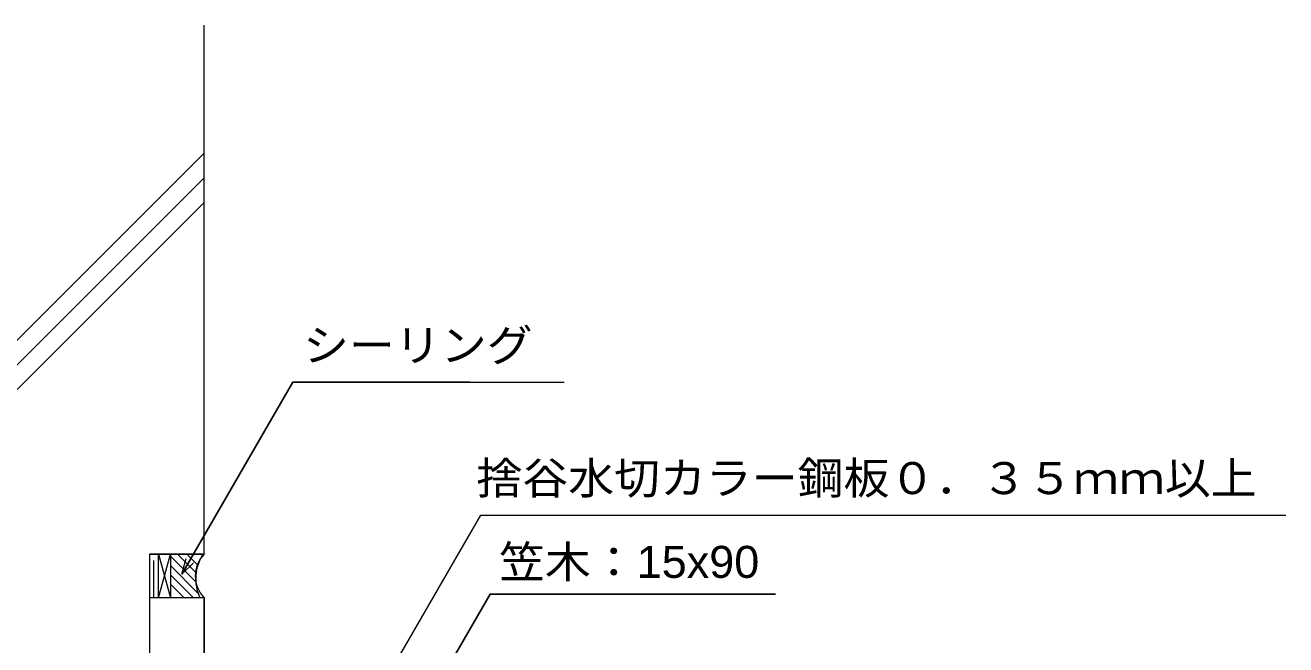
# Model space of a CAD drawing. Units: millimetres, scale not verified. Extents: x -741 to 720, y -421 to 421.
# Drawn here: x -426 to 151, y 137 to 421 of the extents above; entities that cross this region are included whole.
import ezdxf
from ezdxf.enums import TextEntityAlignment as Align

# ---------------------------------------------------------------- set-up
doc = ezdxf.new("R2010")
doc.units = ezdxf.units.MM
doc.header["$LTSCALE"] = 10
for name, color, linetype, lineweight in [('0-0_LAYER001', 4, 'Continuous', 18), ('0-1_LAYER003', 7, 'Continuous', 18), ('0-2_LAYER004', 2, 'Continuous', 18), ('0-3_LAYER005', 2, 'Continuous', 18), ('0-4_LAYER007', 2, 'Continuous', 18)]:
    doc.layers.add(name, color=color, linetype=linetype, lineweight=lineweight)
doc.styles.add('2', font='')
doc.styles.get('2').set_extended_font_data('2')

msp = doc.modelspace()

# ---------------------------------------------------------------- linework, layer by layer
at = {"layer": '0-0_LAYER001', "color": 2}
msp.add_line((-359.51, 178.89), (-359.51, 158.89), dxfattribs=at)
for points in [[(-354.24, 169.66), (-303.5, 257.54), (-222.5, 257.54)], [(-348.94, 174.97), (-354.24, 169.66), (-352.3, 176.91)]]:
    msp.add_lwpolyline(points, dxfattribs=at)
msp.add_arc((-327.21, 167.52), 20.69, 146.68045, 204.50831, dxfattribs=at)
at = {"layer": '0-1_LAYER003'}
for p, q in [((-344.03, 362.45), (-463.31, 243.17)), ((-344.03, 351.13), (-463.31, 231.85)), ((-344.03, 339.82), (-463.31, 220.54)), ((-369.03, 178.89), (-369.03, -120.11)), ((-354.24, 169.66), (-348.94, 174.97))]:
    msp.add_line(p, q, dxfattribs=at)
for points in [[(-369.03, 178.89), (-344.03, 178.89), (-344.03, 421)], [(-222.5, 257.54), (-303.5, 257.54), (-354.24, 169.66), (-352.3, 176.91)], [(-301.19, 51.71), (-217.46, 196.73), (16.54, 196.73)], [(-257.48, 30.31), (-253.48, 24.32), (-254.03, 42.4), (-344.03, 58.89), (-344.03, 158.89), (-367.04, 158.99)], [(-82.67, 160.62), (-213.17, 160.62), (-282.92, 39.82), (-280.98, 47.06)]]:
    msp.add_lwpolyline(points, dxfattribs=at)
at = {"layer": '0-1_LAYER003', "color": 2}
for points in [[(-301.19, 51.71), (-217.46, 196.73), (16.54, 196.73)], [(-282.92, 39.82), (-213.17, 160.62), (-82.67, 160.62)]]:
    msp.add_lwpolyline(points, dxfattribs=at)
at = {"layer": '0-1_LAYER003'}
msp.add_arc((-333.81, 168.89), 14.3, 135.63068, 224.36932, dxfattribs=at)
at = {"layer": '0-2_LAYER004'}
for p, q in [((-344.03, 178.89), (-344.03, 421)), ((-369.03, 178.89), (-369.03, -120.11)), ((-364.98, 178.89), (-359.51, 158.89)), ((-364.98, 158.89), (-359.51, 178.89)), ((-367.04, 158.99), (-367.04, 175.93)), ((-344.03, 158.89), (-344.03, 80.43))]:
    msp.add_line(p, q, dxfattribs=at)
at = {"layer": '0-2_LAYER004', "color": 7}
for p, q in [((-222.5, 257.54), (-179.32, 257.54)), ((16.54, 196.73), (150.79, 196.73))]:
    msp.add_line(p, q, dxfattribs=at)
at = {"layer": '0-3_LAYER005'}
for p, q in [((-344.03, 178.89), (-369.03, 178.89)), ((-364.98, 158.89), (-364.98, 178.89)), ((-347.71, 170.36), (-356.23, 178.89)), ((-346.92, 173.82), (-351.99, 178.89)), ((-347.87, 166.28), (-359.51, 177.92)), ((-346.86, 161.03), (-359.51, 173.68)), ((-348.96, 158.89), (-359.51, 169.44)), ((-353.21, 158.89), (-359.51, 165.2)), ((-344.03, 158.89), (-369.03, 158.89))]:
    msp.add_line(p, q, dxfattribs=at)
at = {"layer": '0-4_LAYER007'}
for p, q in [((-463.31, 243.17), (-344.03, 362.45)), ((-463.31, 231.85), (-344.03, 351.13)), ((-463.31, 220.54), (-344.03, 339.82))]:
    msp.add_line(p, q, dxfattribs=at)

# ---------------------------------------------------------------- texts
at = {"layer": '0-2_LAYER004', "color": 7, "style": '2', "width": 1.05}
for s, p in [('シーリング', (-298.78, 262.77)), ('捨谷水切カラー鋼板０．３５ｍｍ以上', (-219.5, 201.96)), ('笠木：15x90', (-209.15, 163.61))]:
    msp.add_text(s, height=14.66, dxfattribs=at).set_placement(p, align=Align.BOTTOM_LEFT)

doc.saveas('drawing.dxf')
